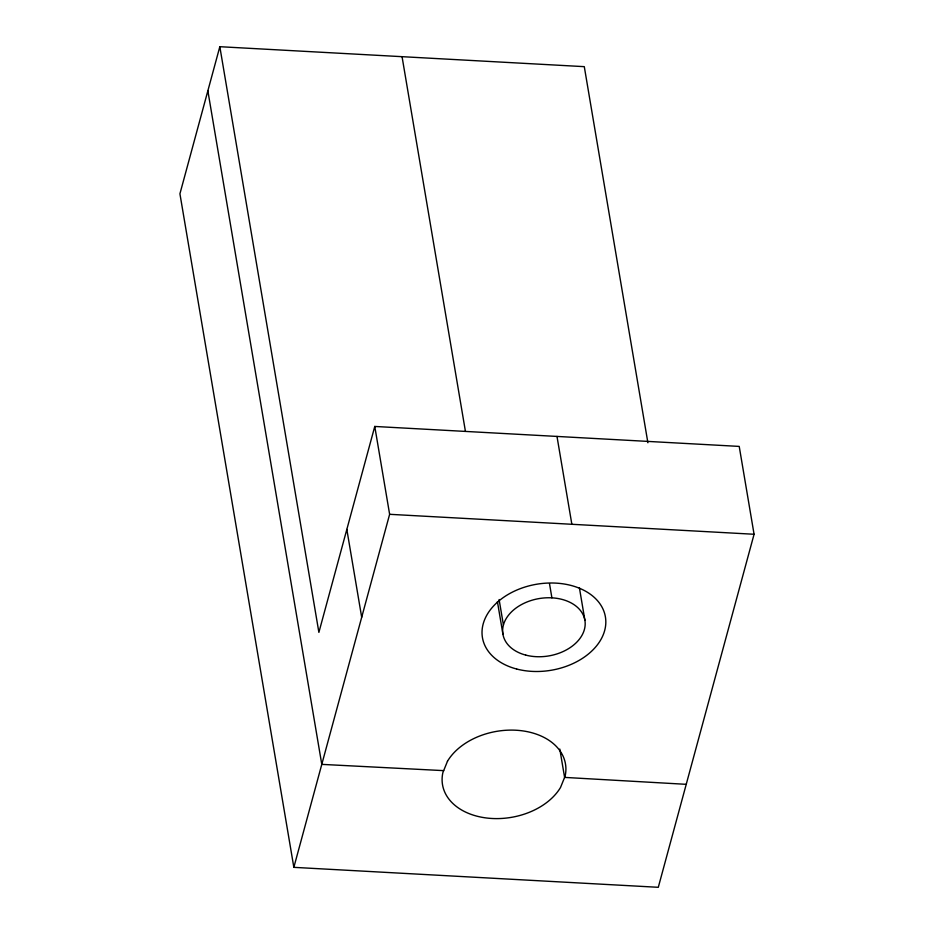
<?xml version="1.0" encoding="UTF-8"?>
<svg xmlns="http://www.w3.org/2000/svg" width="934" height="934" viewBox="0 0 934 934"><rect width="100%" height="100%" fill="white"/><g stroke="black" fill="none" stroke-linecap="round" stroke-linejoin="round"><path stroke-width="1.4" d="M219.829 46.7L179.923 193.805L293.848 867.347L658.295 887.3L754.077 534.26L739.214 446.405L374.767 426.453L318.891 632.388L219.829 46.7L584.287 66.653L647.892 442.763M293.848 867.347L389.63 514.307L374.767 426.453M443.673 770.632L321.786 764.374L207.862 90.831M389.63 514.307L754.077 534.26M686.233 784.326L564.603 777.403L559.805 749.068M556.991 436.423L571.853 524.278M579.384 587.673L584.894 620.269M549.507 583.657L551.901 597.83M499.106 599.523L503.426 625.033M497.425 601.648L502.936 634.233M402.052 56.682L465.424 431.345M346.829 529.415L361.692 617.269M447.479 761.245L442.868 772.628A62.356 43.629 -9.6 0 0 486.345 817.974A62.356 43.629 -9.6 0 0 560.528 787.467L565.14 776.072A62.356 43.629 -9.6 0 0 521.662 730.738A62.356 43.629 -9.6 0 0 447.479 761.245M525.725 655.096A41.575 29.082 -9.6 0 0 585.093 621.775A41.575 29.082 -9.6 0 0 520.927 604.882A41.575 29.082 -9.6 0 0 525.725 655.096M516.63 669.013A62.356 43.629 -9.6 0 0 605.687 619.044A62.356 43.629 -9.6 0 0 509.427 593.697A62.356 43.629 -9.6 0 0 516.63 669.013"/></g></svg>
